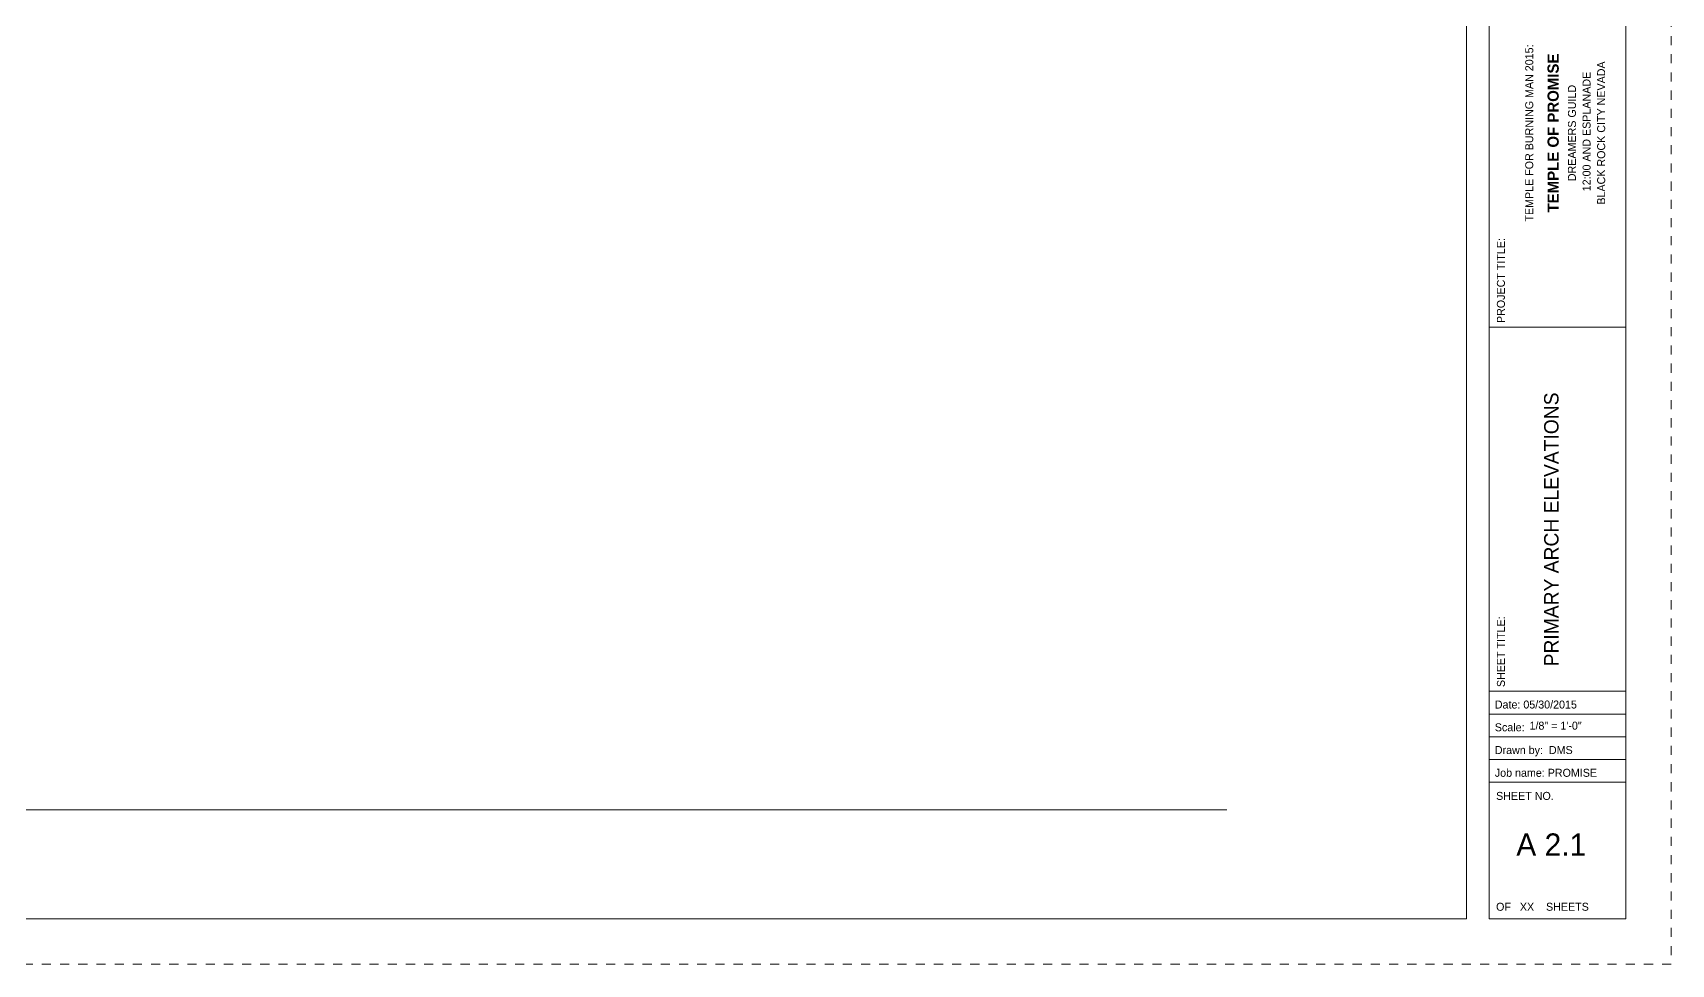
# Model space of a CAD drawing. Header units: inches. Extents: x -101.2 to -65.2, y -5883.2 to -5859.2.
# Drawn here: x -83.15 to -65.15, y -5883.23 to -5872.99 of the extents above; entities that cross this region are included whole.
import ezdxf

# ---------------------------------------------------------------- set-up
doc = ezdxf.new("R2010")
doc.units = ezdxf.units.IN
doc.header["$LTSCALE"] = 0.2
doc.header["$MEASUREMENT"] = 0
doc.linetypes.add('STYLE_11', pattern=[0.46875, 0.3125, -0.15625])
doc.layers.get('0').update_dxf_attribs({"lineweight": 0})
doc.layers.add('None', color=7, linetype='Continuous', lineweight=0)
doc.styles.add('Tw Cen MT', font='')
doc.styles.add('Tw Cen MT (bold)', font='')
doc.styles.get('Tw Cen MT').set_extended_font_data('Tw Cen MT')
doc.styles.get('Tw Cen MT (bold)').set_extended_font_data('Tw Cen MT', bold=True)

# ---------------------------------------------------------------- blocks, each defined once
blk = doc.blocks.new('Group')
at = {"layer": 'None', "color": 5, "linetype": 'Continuous', "lineweight": 0}
for p, q in [((6.262, 3.553), (7.762, 3.553)), ((6.262, -0.697), (7.762, -0.697)), ((6.262, -0.947), (7.762, -0.947)), ((6.262, -1.197), (7.762, -1.197))]:
    blk.add_line(p, q, dxfattribs=at)
at = {"layer": 'None', "color": 2, "linetype": 'STYLE_11', "lineweight": 0}
blk.add_lwpolyline([(-27.738, 20.553), (8.262, 20.553), (8.262, -3.447), (-27.738, -3.447)], close=True, dxfattribs=at)
at = {"layer": 'None', "color": 8, "linetype": 'Continuous', "lineweight": 0}
blk.add_lwpolyline([(-26.738, 20.053), (6.012, 20.053), (6.012, -2.947), (-26.738, -2.947)], close=True, dxfattribs=at)
at = {"layer": 'None', "color": 4, "attachment_point": 1, "line_spacing_factor": 1.094749, "style": 'Tw Cen MT'}
for s, insert, char_height in [('Date: 05/30/2015', (6.324, -0.549), 0.08789), ('Scale:', (6.324, -0.799), 0.0879), ('Drawn by:  DMS', (6.324, -1.049), 0.08789), ('Job name: PROMISE', (6.324, -1.299), 0.08789)]:
    blk.add_mtext(s, dxfattribs=dict(at, insert=insert, char_height=char_height))
at = {"color": 4, "linetype": 'Continuous', "lineweight": 0}
for points in [[(6.338, -1.673), (6.943, -1.673), (6.943, -1.513), (6.338, -1.513)], [(6.338, -2.89), (7.336, -2.89), (7.336, -2.731), (6.338, -2.731)]]:
    blk.add_wipeout(points, dxfattribs=at).dxf.layer = 'None'
at = {"layer": 'None', "color": 8, "linetype": 'Continuous', "lineweight": 0}
blk.add_lwpolyline([(6.262, 20.053), (7.762, 20.053), (7.762, -2.947), (6.262, -2.947)], close=True, dxfattribs=at)
at = {"layer": 'None', "color": 6, "linetype": 'Continuous', "lineweight": 0}
blk.add_lwpolyline([(6.262, -1.447), (7.762, -1.447), (7.762, -2.947), (6.262, -2.947)], close=True, dxfattribs=at)
at = {"layer": 'None', "color": 4, "attachment_point": 1, "line_spacing_factor": 1.094749, "style": 'Tw Cen MT'}
for s, insert, char_height in [('SHEET NO.', (6.338, -1.553), 0.0879), ('OF   XX    SHEETS', (6.338, -2.771), 0.08789)]:
    blk.add_mtext(s, dxfattribs=dict(at, insert=insert, char_height=char_height))
at = {"color": 4, "linetype": 'Continuous', "lineweight": 0}
for points in [[(6.467, 3.599), (6.467, 4.439), (6.307, 4.439), (6.307, 3.599)], [(6.467, -0.401), (6.467, 0.271), (6.307, 0.271), (6.307, -0.401)]]:
    blk.add_wipeout(points, dxfattribs=at).dxf.layer = 'None'
at = {"layer": 'None', "color": 6, "linetype": 'Continuous', "lineweight": 0}
blk.add_line((6.262, -0.447), (7.762, -0.447), dxfattribs=at)
at = {"layer": 'None', "color": 4, "char_height": 0.08789, "attachment_point": 1, "rotation": 90, "line_spacing_factor": 1.094749, "style": 'Tw Cen MT'}
for s, insert in [('PROJECT TITLE:', (6.347, 3.599)), ('SHEET TITLE:', (6.347, -0.401))]:
    blk.add_mtext(s, dxfattribs=dict(at, insert=insert))
blk = doc.blocks.new('Group-1')
at = {"layer": 'None', "color": 4}
blk.add_blockref('Group', (0, 0), dxfattribs=at)
at = {"layer": 'None', "color": 4, "rotation": 90, "line_spacing_factor": 1.094749}
for s, insert, char_height, attachment_point, style in [('TEMPLE FOR BURNING MAN 2015:\\P', (6.703, 5.687), 0.08789, 5, 'Tw Cen MT'), ('TEMPLE OF PROMISE{\\fTw Cen MT|b0|i0|c0|p0;\\H0.7143x;\\l\\PDREAMERS GUILD\\P 12:00 AND ESPLANADE\\PBLACK ROCK CITY NEVADA }', (6.903, 5.687), 0.12305, 2, 'Tw Cen MT (bold)')]:
    blk.add_mtext(s, dxfattribs=dict(at, insert=insert, char_height=char_height, attachment_point=attachment_point, style=style))

msp = doc.modelspace()

# ---------------------------------------------------------------- block references
at = {"layer": 'None', "color": 4}
msp.add_blockref('Group-1', (-73.415493, -5879.782977), dxfattribs=at)

# ---------------------------------------------------------------- next in the draw order: linework, layer by layer
at = {"color": 3, "linetype": 'Continuous', "lineweight": 0}
msp.add_line((-70.035518, -5881.532608), (-99.910518, -5881.532608), dxfattribs=at)

# ---------------------------------------------------------------- next in the draw order: texts
at = {"color": 17, "insert": (-66.549994, -5879.956466), "char_height": 0.15820312, "attachment_point": 1, "rotation": 90, "line_spacing_factor": 1.094749, "style": 'Tw Cen MT'}
msp.add_mtext('PRIMARY ARCH ELEVATIONS', dxfattribs=at)
at = {"color": 17, "attachment_point": 1, "line_spacing_factor": 1.094749, "style": 'Tw Cen MT'}
for s, insert, char_height in [('1/8" = 1\'-0"', (-66.710332, -5880.564061), 0.08789062), ('A 2.1', (-66.855471, -5881.792108), 0.2460938)]:
    msp.add_mtext(s, dxfattribs=dict(at, insert=insert, char_height=char_height))

doc.saveas('drawing.dxf')
